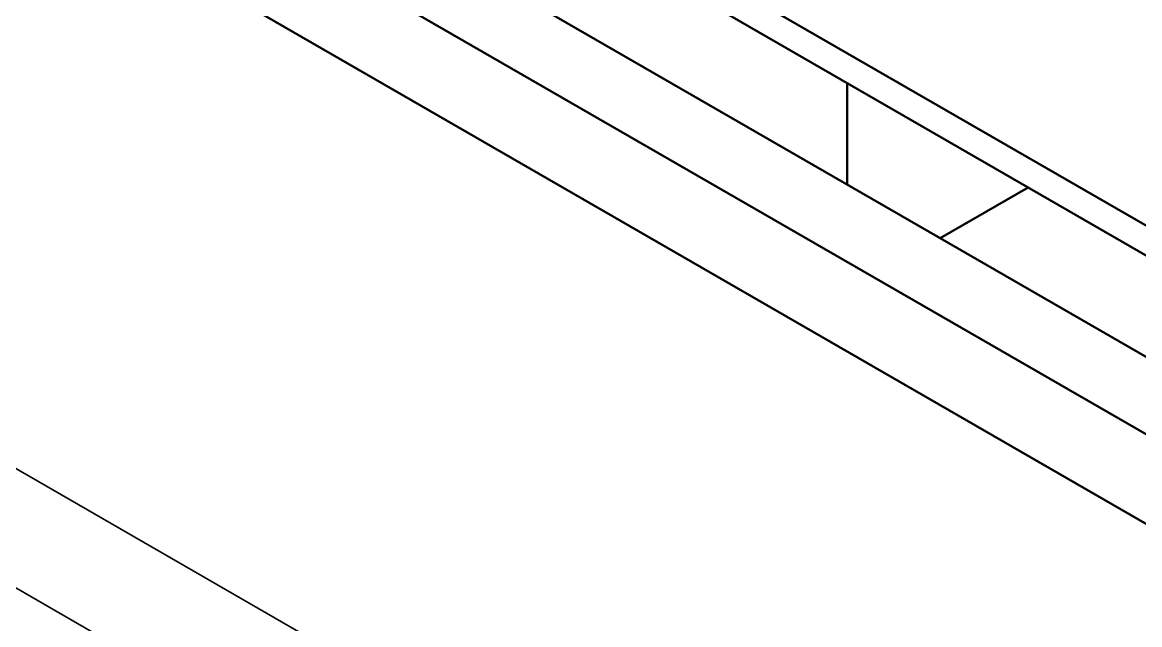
# Model space of a CAD drawing. Header units: millimetres. Extents: x 4735 to 8066, y 756 to 2595.
# Drawn here: x 6691.85 to 6722.41, y 2129.6 to 2146.09 of the extents above; entities that cross this region are included whole.
import ezdxf

# ---------------------------------------------------------------- set-up
doc = ezdxf.new("R2010")
doc.units = ezdxf.units.MM
doc.header["$LTSCALE"] = 1.8
doc.layers.add('외형선(ISO)', color=7, linetype='Continuous', lineweight=50)
doc.layers.add('좁은 외형선(ISO)', color=7, linetype='Continuous', lineweight=35)

msp = doc.modelspace()

# ---------------------------------------------------------------- linework, layer by layer
at = {"layer": '외형선(ISO)'}
for p, q in [((6731.095, 2127.445), (6594.624, 2206.236)), ((6651.899, 2181.333), (6731.095, 2135.609)), ((6730.388, 2135.201), (6651.192, 2180.925)), ((6694.679, 2153.042), (6729.328, 2133.038)), ((6729.328, 2130.915), (6694.679, 2150.919)), ((6714.408, 2141.652), (6714.408, 2144.428)), ((6716.953, 2140.182), (6719.357, 2141.57))]:
    msp.add_line(p, q, dxfattribs=at)
at = {"layer": '좁은 외형선(ISO)'}
for p, q in [((6732.509, 2110.298), (6589.674, 2192.764)), ((6588.26, 2190.315), (6731.095, 2107.849))]:
    msp.add_line(p, q, dxfattribs=at)

doc.saveas('drawing.dxf')
